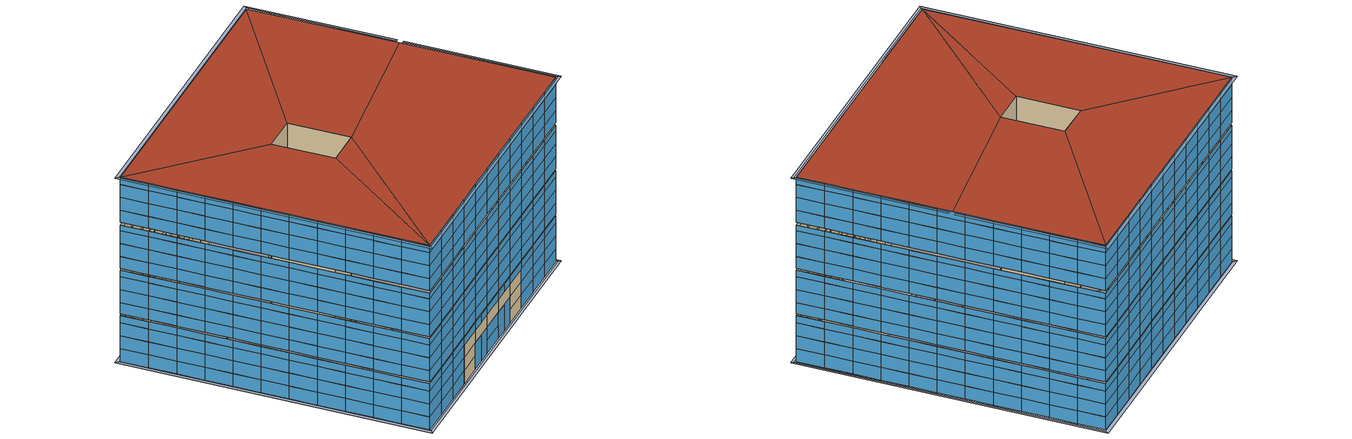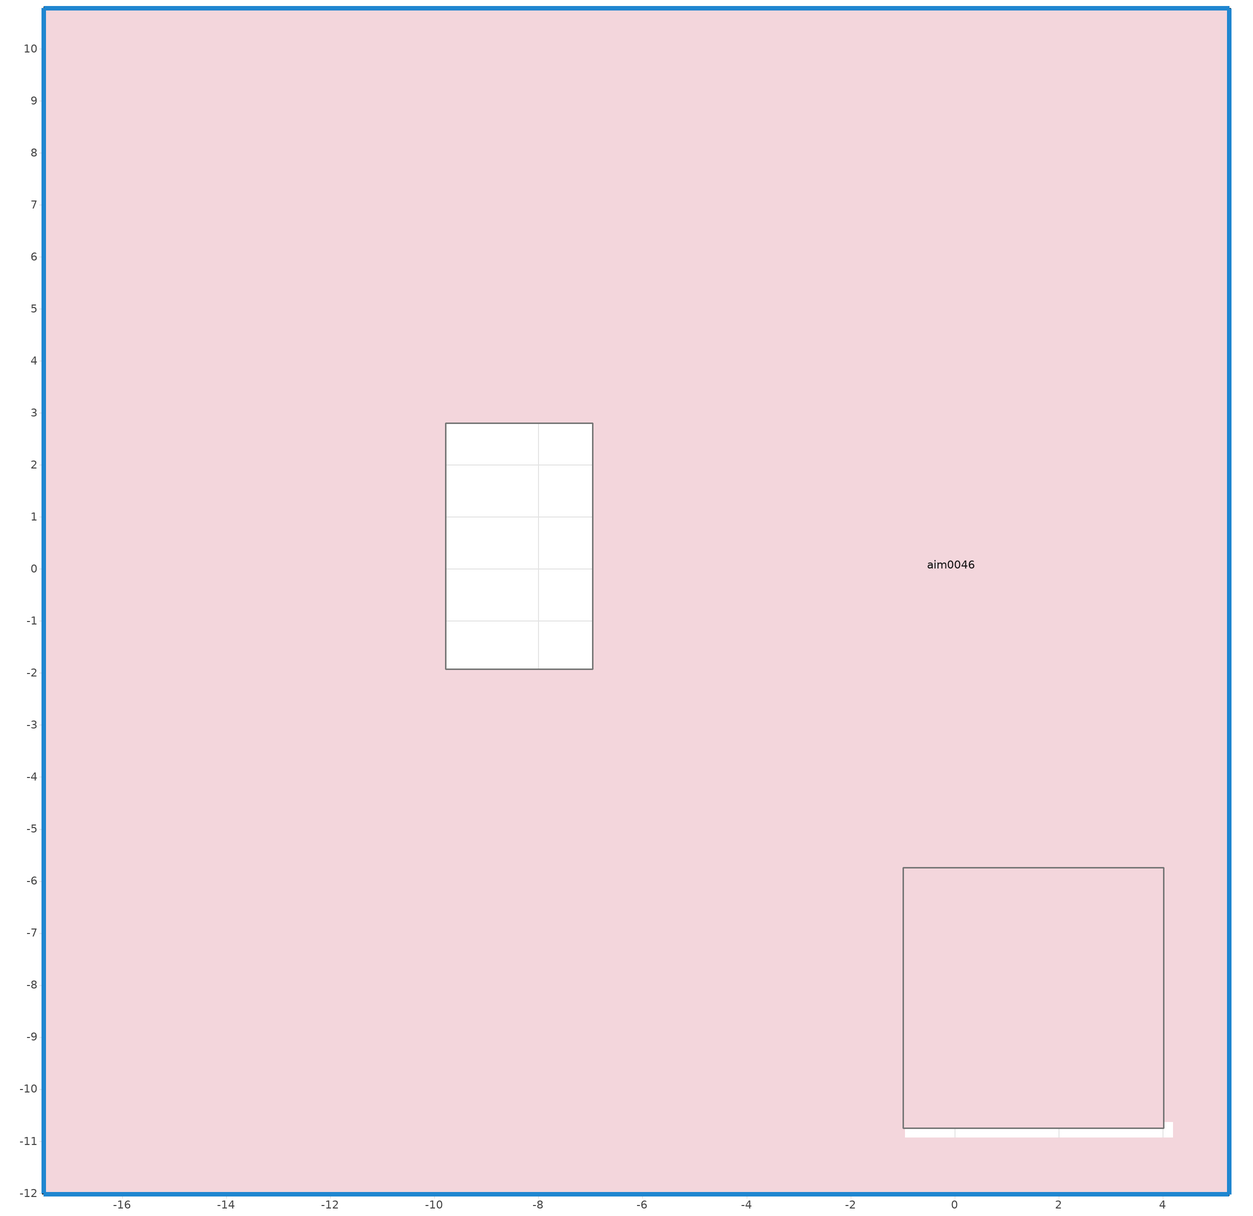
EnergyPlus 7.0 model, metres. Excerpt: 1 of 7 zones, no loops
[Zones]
aim0046
 floor ground (construction-29): 4.2,-10.93 4.2,-10.62 5.28,10.78 5.28,-12.02 z0; -17.52,-12.02 -0.96,-10.93 4.2,-10.93 5.28,-12.02 z0; -17.52,-12.02 -9.78,-1.93 -0.96,-10.62 -0.96,-10.93 z0; -6.95,-1.93 5.28,10.78 4.2,-10.62 -0.96,-10.62 z0; -6.95,-1.93 -6.95,2.8 5.28,10.78 z0; -17.52,10.78 5.28,10.78 -6.95,2.8 -9.78,2.8 z0; -17.52,-12.02 -17.52,10.78 -9.78,2.8 -9.78,-1.93 z0; -9.78,-1.93 -6.95,-1.93 -0.96,-10.62 z0
 floor to aim0728 (construction-33): -0.98,-10.75 -0.98,-5.75 4.02,-5.75 4.02,-10.75 z2.75
 wall outside (construction-21): -7.15,-12.02 -5.08,-12.02 / -0.93,-12.02 1.14,-12.02 3.21,-12.02 5.28,-12.02 5.28,-9.94 5.28,-7.87 5.28,-5.8 5.28,-3.73 5.28,-1.65 5.28,0.42 5.28,2.49 5.28,4.57 5.28,6.64 5.28,8.71 5.28,10.78 3.21,10.78 1.14,10.78 -0.93,10.78 -3.01,10.78 -5.08,10.78 -7.15,10.78 -9.22,10.78 -11.3,10.78 -13.37,10.78 -15.44,10.78 -17.52,10.78 -17.52,8.71 -17.52,6.64 -17.52,4.57 -17.52,2.49 -17.52,0.42 -17.52,-1.65 -17.52,-3.73 -17.52,-5.8 -17.52,-7.87 -17.52,-9.94 -17.52,-12.02 -15.44,-12.02 -13.37,-12.02 -11.3,-12.02 z0:1.05; -7.15,-12.02 -5.08,-12.02 / -0.93,-12.02 1.14,-12.02 3.21,-12.02 5.28,-12.02 5.28,-9.94 5.28,-7.87 5.28,-5.8 5.28,-3.73 5.28,-1.65 5.28,0.42 5.28,2.49 5.28,4.57 5.28,6.64 5.28,8.71 5.28,10.78 3.21,10.78 1.14,10.78 -0.93,10.78 -3.01,10.78 -5.08,10.78 -7.15,10.78 -9.22,10.78 -11.3,10.78 -13.37,10.78 -15.44,10.78 -17.52,10.78 -17.52,8.71 -17.52,6.64 -17.52,4.57 -17.52,2.49 -17.52,0.42 -17.52,-1.65 -17.52,-3.73 -17.52,-5.8 -17.52,-7.87 -17.52,-9.94 -17.52,-12.02 -15.44,-12.02 -13.37,-12.02 -11.3,-12.02 z1.05:2.1; -0.93,-12.02 1.14,-12.02 3.21,-12.02 5.28,-12.02 5.28,-9.94 5.28,-7.87 5.28,-5.8 5.28,-3.73 5.28,-1.65 5.28,0.42 5.28,2.49 5.28,4.57 5.28,6.64 5.28,8.71 5.28,10.78 3.21,10.78 1.14,10.78 -0.93,10.78 -3.01,10.78 -5.08,10.78 -7.15,10.78 -9.22,10.78 -11.3,10.78 -13.37,10.78 -15.44,10.78 -17.52,10.78 -17.52,8.71 -17.52,6.64 -17.52,4.57 -17.52,2.49 -17.52,0.42 -17.52,-1.65 -17.52,-3.73 -17.52,-5.8 -17.52,-7.87 -17.52,-9.94 -17.52,-12.02 -15.44,-12.02 -13.37,-12.02 -11.3,-12.02 z2.1:3.15; 5.28,10.78 3.21,10.78 1.14,10.78 -0.93,10.78 -3.01,10.78 -5.08,10.78 -7.15,10.78 -9.22,10.78 -11.3,10.78 -13.37,10.78 -15.44,10.78 -17.52,10.78 -17.52,8.71 -17.52,6.64 -17.52,4.57 -17.52,2.49 -17.52,0.42 -17.52,-1.65 -17.52,-3.73 -17.52,-5.8 -17.52,-7.87 -17.52,-9.94 -17.52,-12.02 -15.44,-12.02 -13.37,-12.02 -11.3,-12.02 -9.22,-12.02 -8.19,-12.02 -7.15,-12.02 -5.08,-12.02 -4.04,-12.02 -3.01,-12.02 -0.93,-12.02 1.14,-12.02 3.21,-12.02 5.28,-12.02 5.28,-9.94 5.28,-7.87 5.28,-5.8 5.28,-3.73 5.28,-1.65 5.28,0.42 5.28,2.49 5.28,4.57 5.28,6.64 5.28,8.71 5.28,10.78 z3.15:3.75; -9.22,-12.02 -8.19,-12.02 -7.15,-12.02 / -5.08,-12.02 -4.04,-12.02 -3.01,-12.02 z0:2.1; 5.28,10.78 3.21,10.78 1.14,10.78 -0.93,10.78 -3.01,10.78 -5.08,10.78 -7.15,10.78 -9.22,10.78 -11.3,10.78 -13.37,10.78 -15.44,10.78 -17.52,10.78 -17.52,8.71 -17.52,6.64 -17.52,4.57 -17.52,2.49 -17.52,0.42 -17.52,-1.65 -17.52,-3.73 -17.52,-5.8 -17.52,-7.87 -17.52,-9.94 -17.52,-12.02 -15.44,-12.02 -13.37,-12.02 -11.3,-12.02 -9.22,-12.02 -7.15,-12.02 -5.08,-12.02 -3.01,-12.02 -0.93,-12.02 1.14,-12.02 3.21,-12.02 5.28,-12.02 5.28,-9.94 5.28,-7.87 5.28,-5.8 5.28,-3.73 5.28,-1.65 5.28,0.42 5.28,2.49 5.28,4.57 5.28,6.64 5.28,8.71 5.28,10.78 z3.9:4.8; 5.28,10.78 3.21,10.78 1.14,10.78 -0.93,10.78 -3.01,10.78 -5.08,10.78 -7.15,10.78 -9.22,10.78 -11.3,10.78 -13.37,10.78 -15.44,10.78 -17.52,10.78 -17.52,8.71 -17.52,6.64 -17.52,4.57 -17.52,2.49 -17.52,0.42 -17.52,-1.65 -17.52,-3.73 -17.52,-5.8 -17.52,-7.87 -17.52,-9.94 -17.52,-12.02 -15.44,-12.02 -13.37,-12.02 -11.3,-12.02 -9.22,-12.02 -7.15,-12.02 -5.08,-12.02 -3.01,-12.02 -0.93,-12.02 1.14,-12.02 3.21,-12.02 5.28,-12.02 5.28,-9.94 5.28,-7.87 5.28,-5.8 5.28,-3.73 5.28,-1.65 5.28,0.42 5.28,2.49 5.28,4.57 5.28,6.64 5.28,8.71 5.28,10.78 z4.8:5.85; 5.28,10.78 3.21,10.78 1.14,10.78 -0.93,10.78 -3.01,10.78 -5.08,10.78 -7.15,10.78 -9.22,10.78 -11.3,10.78 -13.37,10.78 -15.44,10.78 -17.52,10.78 -17.52,8.71 -17.52,6.64 -17.52,4.57 -17.52,2.49 -17.52,0.42 -17.52,-1.65 -17.52,-3.73 -17.52,-5.8 -17.52,-7.87 -17.52,-9.94 -17.52,-12.02 -15.44,-12.02 -13.37,-12.02 -11.3,-12.02 -9.22,-12.02 -7.15,-12.02 -5.08,-12.02 -3.01,-12.02 -0.93,-12.02 1.14,-12.02 3.21,-12.02 5.28,-12.02 5.28,-9.94 5.28,-7.87 5.28,-5.8 5.28,-3.73 5.28,-1.65 5.28,0.42 5.28,2.49 5.28,4.57 5.28,6.64 5.28,8.71 5.28,10.78 z5.85:6.9; 5.28,10.78 3.21,10.78 1.14,10.78 -0.93,10.78 -3.01,10.78 -5.08,10.78 -7.15,10.78 -9.22,10.78 -11.3,10.78 -13.37,10.78 -15.44,10.78 -17.52,10.78 -17.52,8.71 -17.52,6.64 -17.52,4.57 -17.52,2.49 -17.52,0.42 -17.52,-1.65 -17.52,-3.73 -17.52,-5.8 -17.52,-7.87 -17.52,-9.94 -17.52,-12.02 -15.44,-12.02 -13.37,-12.02 -11.3,-12.02 -9.22,-12.02 -7.15,-12.02 -5.08,-12.02 -3.01,-12.02 -0.93,-12.02 1.14,-12.02 3.21,-12.02 5.28,-12.02 5.28,-9.94 5.28,-7.87 5.28,-5.8 5.28,-3.73 5.28,-1.65 5.28,0.42 5.28,2.49 5.28,4.57 5.28,6.64 5.28,8.71 5.28,10.78 z6.9:7.42; 5.28,10.78 3.21,10.78 1.14,10.78 -0.93,10.78 -3.01,10.78 -5.08,10.78 -7.15,10.78 -9.22,10.78 -11.3,10.78 -13.37,10.78 -15.44,10.78 -17.52,10.78 -17.52,8.71 -17.52,6.64 -17.52,4.57 -17.52,2.49 -17.52,0.42 -17.52,-1.65 -17.52,-3.73 -17.52,-5.8 -17.52,-7.87 -17.52,-9.94 -17.52,-12.02 -15.44,-12.02 -13.37,-12.02 -11.3,-12.02 -9.22,-12.02 -7.15,-12.02 -5.08,-12.02 -3.01,-12.02 -0.93,-12.02 1.14,-12.02 3.21,-12.02 5.28,-12.02 5.28,-9.94 5.28,-7.87 5.28,-5.8 5.28,-3.73 5.28,-1.65 5.28,0.42 5.28,2.49 5.28,4.57 5.28,6.64 5.28,8.71 5.28,10.78 z7.58:8.55; 5.28,10.78 3.21,10.78 1.14,10.78 -0.93,10.78 -3.01,10.78 -5.08,10.78 -7.15,10.78 -9.22,10.78 -11.3,10.78 -13.37,10.78 -15.44,10.78 -17.52,10.78 -17.52,8.71 -17.52,6.64 -17.52,4.57 -17.52,2.49 -17.52,0.42 -17.52,-1.65 -17.52,-3.73 -17.52,-5.8 -17.52,-7.87 -17.52,-9.94 -17.52,-12.02 -15.44,-12.02 -13.37,-12.02 -11.3,-12.02 -9.22,-12.02 -7.15,-12.02 -5.08,-12.02 -3.01,-12.02 -0.93,-12.02 1.14,-12.02 3.21,-12.02 5.28,-12.02 5.28,-9.94 5.28,-7.87 5.28,-5.8 5.28,-3.73 5.28,-1.65 5.28,0.42 5.28,2.49 5.28,4.57 5.28,6.64 5.28,8.71 5.28,10.78 z8.55:9.6; 5.28,10.78 3.21,10.78 1.14,10.78 -0.93,10.78 -3.01,10.78 -5.08,10.78 -7.15,10.78 -9.22,10.78 -11.3,10.78 -13.37,10.78 -15.44,10.78 -17.52,10.78 -17.52,8.71 -17.52,6.64 -17.52,4.57 -17.52,2.49 -17.52,0.42 -17.52,-1.65 -17.52,-3.73 -17.52,-5.8 -17.52,-7.87 -17.52,-9.94 -17.52,-12.02 -15.44,-12.02 -13.37,-12.02 -11.3,-12.02 -9.22,-12.02 -7.15,-12.02 -5.08,-12.02 -3.01,-12.02 -0.93,-12.02 1.14,-12.02 3.21,-12.02 5.28,-12.02 5.28,-9.94 5.28,-7.87 5.28,-5.8 5.28,-3.73 5.28,-1.65 5.28,0.42 5.28,2.49 5.28,4.57 5.28,6.64 5.28,8.71 5.28,10.78 z9.6:10.65; 5.28,10.78 3.21,10.78 1.14,10.78 -0.93,10.78 -3.01,10.78 -5.08,10.78 -7.15,10.78 -9.22,10.78 -11.3,10.78 -13.37,10.78 -15.44,10.78 -17.52,10.78 -17.52,8.71 -17.52,6.64 -17.52,4.57 -17.52,2.49 -17.52,0.42 -17.52,-1.65 -17.52,-3.73 -17.52,-5.8 -17.52,-7.87 -17.52,-9.94 -17.52,-12.02 -15.44,-12.02 -13.37,-12.02 -11.3,-12.02 -9.22,-12.02 -7.15,-12.02 -5.08,-12.02 -3.01,-12.02 -0.93,-12.02 1.14,-12.02 3.21,-12.02 5.28,-12.02 5.28,-9.94 5.28,-7.87 5.28,-5.8 5.28,-3.73 5.28,-1.65 5.28,0.42 5.28,2.49 5.28,4.57 5.28,6.64 5.28,8.71 5.28,10.78 z10.65:11.1; 5.28,10.78 3.21,10.78 1.14,10.78 -0.93,10.78 -3.01,10.78 -5.08,10.78 -7.15,10.78 -9.22,10.78 -11.3,10.78 -13.37,10.78 -15.44,10.78 -17.52,10.78 -17.52,8.71 -17.52,6.64 -17.52,4.57 -17.52,2.49 -17.52,0.42 -17.52,-1.65 -17.52,-3.73 -17.52,-5.8 -17.52,-7.87 -17.52,-9.94 -17.52,-12.02 -15.44,-12.02 -13.37,-12.02 -11.3,-12.02 -9.22,-12.02 -7.15,-12.02 -5.08,-12.02 -3.01,-12.02 -0.93,-12.02 1.14,-12.02 3.21,-12.02 5.28,-12.02 5.28,-9.94 5.28,-7.87 5.28,-5.8 5.28,-3.73 5.28,-1.65 5.28,0.42 5.28,2.49 5.28,4.57 5.28,6.64 5.28,8.71 5.28,10.78 z11.32:12.3; 5.28,10.78 3.21,10.78 1.14,10.78 -0.93,10.78 -3.01,10.78 -5.08,10.78 -7.15,10.78 -9.22,10.78 -11.3,10.78 -13.37,10.78 -15.44,10.78 -17.52,10.78 -17.52,8.71 -17.52,6.64 -17.52,4.57 -17.52,2.49 -17.52,0.42 -17.52,-1.65 -17.52,-3.73 -17.52,-5.8 -17.52,-7.87 -17.52,-9.94 -17.52,-12.02 -15.44,-12.02 -13.37,-12.02 -11.3,-12.02 -9.22,-12.02 -7.15,-12.02 -5.08,-12.02 -3.01,-12.02 -0.93,-12.02 1.14,-12.02 3.21,-12.02 5.28,-12.02 5.28,-9.94 5.28,-7.87 5.28,-5.8 5.28,-3.73 5.28,-1.65 5.28,0.42 5.28,2.49 5.28,4.57 5.28,6.64 5.28,8.71 5.28,10.78 z12.3:13.35; 5.28,10.78 3.21,10.78 1.14,10.78 -0.93,10.78 -3.01,10.78 -5.08,10.78 -7.15,10.78 -9.22,10.78 -11.3,10.78 -13.37,10.78 -15.44,10.78 -17.52,10.78 -17.52,8.71 -17.52,6.64 -17.52,4.57 -17.52,2.49 -17.52,0.42 -17.52,-1.65 -17.52,-3.73 -17.52,-5.8 -17.52,-7.87 -17.52,-9.94 -17.52,-12.02 -15.44,-12.02 -13.37,-12.02 -11.3,-12.02 -9.22,-12.02 -7.15,-12.02 -5.08,-12.02 -3.01,-12.02 -0.93,-12.02 1.14,-12.02 3.21,-12.02 5.28,-12.02 5.28,-9.94 5.28,-7.87 5.28,-5.8 5.28,-3.73 5.28,-1.65 5.28,0.42 5.28,2.49 5.28,4.57 5.28,6.64 5.28,8.71 5.28,10.78 z13.35:14.4; 5.28,10.78 3.21,10.78 1.14,10.78 -0.93,10.78 -3.01,10.78 -5.08,10.78 -7.15,10.78 -9.22,10.78 -11.3,10.78 -13.37,10.78 -15.44,10.78 -17.52,10.78 -17.52,8.71 -17.52,6.64 -17.52,4.57 -17.52,2.49 -17.52,0.42 -17.52,-1.65 -17.52,-3.73 -17.52,-5.8 -17.52,-7.87 -17.52,-9.94 -17.52,-12.02 -15.44,-12.02 -13.37,-12.02 -11.3,-12.02 -9.22,-12.02 -7.15,-12.02 -5.08,-12.02 -3.01,-12.02 -0.93,-12.02 1.14,-12.02 3.21,-12.02 5.28,-12.02 5.28,-9.94 5.28,-7.87 5.28,-5.8 5.28,-3.73 5.28,-1.65 5.28,0.42 5.28,2.49 5.28,4.57 5.28,6.64 5.28,8.71 5.28,10.78 z14.4:15
 wall outside (construction-70): -11.3,-12.02 -9.22,-12.02 / -3.01,-12.02 -0.93,-12.02 z0:1.05; -11.3,-12.02 -9.22,-12.02 / -3.01,-12.02 -0.93,-12.02 z1.05:2.1; -11.3,-12.02 -9.22,-12.02 -7.15,-12.02 -5.08,-12.02 -3.01,-12.02 -0.93,-12.02 z2.1:3.15
 wall to aim0728 (construction-31): 4.02,-10.75 -0.98,-10.75 -0.98,-5.75 4.02,-5.75 4.02,-10.75 z2.75:3.75
 wall to aim0243 (construction-31): -9.78,2.8 -6.95,2.8 -6.95,-1.93 -9.78,-1.93 -9.78,2.8 z0:3.75
 wall to aim0560 (construction-31): -9.78,2.8 -6.95,2.8 -6.95,-1.93 -9.78,-1.93 -9.78,2.8 z3.75:7.5
 wall to aim0879 (construction-31): -9.78,2.8 -6.95,2.8 -6.95,-1.93 -9.78,-1.93 -9.78,2.8 z7.5:11.25
 wall to aim1157 (construction-31): -9.78,2.8 -6.95,2.8 -6.95,-1.93 -9.78,-1.93 -9.78,2.8 z11.25:15
 window (PwindowType-158): 5.28,10.78 3.22,10.78 / 3.21,10.78 1.15,10.78 / 1.14,10.78 -0.92,10.78 / -0.93,10.78 -3,10.78 / -3.01,10.78 -5.07,10.78 / -5.08,10.78 -7.14,10.78 / -7.15,10.78 -9.21,10.78 / -9.22,10.78 -11.29,10.78 / -11.3,10.78 -13.36,10.78 / -13.37,10.78 -15.43,10.78 / -15.44,10.78 -17.51,10.78 / 5.28,-12.02 5.28,-9.95 / 5.28,-9.94 5.28,-7.88 / 5.28,-7.87 5.28,-5.81 / 5.28,-5.8 5.28,-3.74 / 5.28,-3.73 5.28,-1.66 / 5.28,-1.65 5.28,0.41 / 5.28,0.42 5.28,2.48 / 5.28,2.49 5.28,4.56 / 5.28,4.57 5.28,6.63 / 5.28,6.64 5.28,8.7 / 5.28,8.71 5.28,10.77 / -17.52,-12.02 -15.45,-12.02 / -15.44,-12.02 -13.38,-12.02 / -13.37,-12.02 -11.31,-12.02 / -7.15,-12.02 -5.09,-12.02 / -0.93,-12.02 1.13,-12.02 / 1.14,-12.02 3.2,-12.02 / 3.21,-12.02 5.27,-12.02 / -17.52,10.78 -17.52,8.72 / -17.52,8.71 -17.52,6.65 / -17.52,6.64 -17.52,4.58 / -17.52,4.57 -17.52,2.5 / -17.52,2.49 -17.52,0.43 / -17.52,0.42 -17.52,-1.64 / -17.52,-1.65 -17.52,-3.72 / -17.52,-3.73 -17.52,-5.79 / -17.52,-5.8 -17.52,-7.86 / -17.52,-7.87 -17.52,-9.93 / -17.52,-9.94 -17.52,-12.01 z0:1.04; 5.28,10.78 3.22,10.78 / 3.21,10.78 1.15,10.78 / 1.14,10.78 -0.92,10.78 / -0.93,10.78 -3,10.78 / -3.01,10.78 -5.07,10.78 / -5.08,10.78 -7.14,10.78 / -7.15,10.78 -9.21,10.78 / -9.22,10.78 -11.29,10.78 / -11.3,10.78 -13.36,10.78 / -13.37,10.78 -15.43,10.78 / -15.44,10.78 -17.51,10.78 / 5.28,-12.02 5.28,-9.95 / 5.28,-9.94 5.28,-7.88 / 5.28,-7.87 5.28,-5.81 / 5.28,-5.8 5.28,-3.74 / 5.28,-3.73 5.28,-1.66 / 5.28,-1.65 5.28,0.41 / 5.28,0.42 5.28,2.48 / 5.28,2.49 5.28,4.56 / 5.28,4.57 5.28,6.63 / 5.28,6.64 5.28,8.7 / 5.28,8.71 5.28,10.77 / -17.52,-12.02 -15.45,-12.02 / -15.44,-12.02 -13.38,-12.02 / -13.37,-12.02 -11.31,-12.02 / -7.15,-12.02 -5.09,-12.02 / -0.93,-12.02 1.13,-12.02 / 1.14,-12.02 3.2,-12.02 / 3.21,-12.02 5.27,-12.02 / -17.52,10.78 -17.52,8.72 / -17.52,8.71 -17.52,6.65 / -17.52,6.64 -17.52,4.58 / -17.52,4.57 -17.52,2.5 / -17.52,2.49 -17.52,0.43 / -17.52,0.42 -17.52,-1.64 / -17.52,-1.65 -17.52,-3.72 / -17.52,-3.73 -17.52,-5.79 / -17.52,-5.8 -17.52,-7.86 / -17.52,-7.87 -17.52,-9.93 / -17.52,-9.94 -17.52,-12.01 z1.05:2.09; 5.28,10.78 3.22,10.78 / 3.21,10.78 1.15,10.78 / 1.14,10.78 -0.92,10.78 / -0.93,10.78 -3,10.78 / -3.01,10.78 -5.07,10.78 / -5.08,10.78 -7.14,10.78 / -7.15,10.78 -9.21,10.78 / -9.22,10.78 -11.29,10.78 / -11.3,10.78 -13.36,10.78 / -13.37,10.78 -15.43,10.78 / -15.44,10.78 -17.51,10.78 / 5.28,-12.02 5.28,-9.95 / 5.28,-9.94 5.28,-7.88 / 5.28,-7.87 5.28,-5.81 / 5.28,-5.8 5.28,-3.74 / 5.28,-3.73 5.28,-1.66 / 5.28,-1.65 5.28,0.41 / 5.28,0.42 5.28,2.48 / 5.28,2.49 5.28,4.56 / 5.28,4.57 5.28,6.63 / 5.28,6.64 5.28,8.7 / 5.28,8.71 5.28,10.77 / -17.52,-12.02 -15.45,-12.02 / -15.44,-12.02 -13.38,-12.02 / -13.37,-12.02 -11.31,-12.02 / -0.93,-12.02 1.13,-12.02 / 1.14,-12.02 3.2,-12.02 / 3.21,-12.02 5.27,-12.02 / -17.52,10.78 -17.52,8.72 / -17.52,8.71 -17.52,6.65 / -17.52,6.64 -17.52,4.58 / -17.52,4.57 -17.52,2.5 / -17.52,2.49 -17.52,0.43 / -17.52,0.42 -17.52,-1.64 / -17.52,-1.65 -17.52,-3.72 / -17.52,-3.73 -17.52,-5.79 / -17.52,-5.8 -17.52,-7.86 / -17.52,-7.87 -17.52,-9.93 / -17.52,-9.94 -17.52,-12.01 z2.1:3.14; 5.28,10.78 3.22,10.78 / 3.21,10.78 1.15,10.78 / 1.14,10.78 -0.92,10.78 / -0.93,10.78 -3,10.78 / -3.01,10.78 -5.07,10.78 / -5.08,10.78 -7.14,10.78 / -7.15,10.78 -9.21,10.78 / -9.22,10.78 -11.29,10.78 / -11.3,10.78 -13.36,10.78 / -13.37,10.78 -15.43,10.78 / -15.44,10.78 -17.51,10.78 / 5.28,-12.02 5.28,-9.95 / 5.28,-9.94 5.28,-7.88 / 5.28,-7.87 5.28,-5.81 / 5.28,-5.8 5.28,-3.74 / 5.28,-3.73 5.28,-1.66 / 5.28,-1.65 5.28,0.41 / 5.28,0.42 5.28,2.48 / 5.28,2.49 5.28,4.56 / 5.28,4.57 5.28,6.63 / 5.28,6.64 5.28,8.7 / 5.28,8.71 5.28,10.77 / -17.52,-12.02 -15.45,-12.02 / -15.44,-12.02 -13.38,-12.02 / -13.37,-12.02 -11.31,-12.02 / -11.3,-12.02 -9.23,-12.02 / -9.22,-12.02 -8.2,-12.02 / -8.19,-12.02 -7.16,-12.02 / -7.15,-12.02 -5.09,-12.02 / -5.08,-12.02 -4.05,-12.02 / -4.04,-12.02 -3.02,-12.02 / -3.01,-12.02 -0.94,-12.02 / -0.93,-12.02 1.13,-12.02 / 1.14,-12.02 3.2,-12.02 / 3.21,-12.02 5.27,-12.02 / -17.52,10.78 -17.52,8.72 / -17.52,8.71 -17.52,6.65 / -17.52,6.64 -17.52,4.58 / -17.52,4.57 -17.52,2.5 / -17.52,2.49 -17.52,0.43 / -17.52,0.42 -17.52,-1.64 / -17.52,-1.65 -17.52,-3.72 / -17.52,-3.73 -17.52,-5.79 / -17.52,-5.8 -17.52,-7.86 / -17.52,-7.87 -17.52,-9.93 / -17.52,-9.94 -17.52,-12.01 z3.15:3.74; -9.22,-12.02 -8.2,-12.02 / -8.19,-12.02 -7.16,-12.02 / -5.08,-12.02 -4.05,-12.02 / -4.04,-12.02 -3.02,-12.02 z0:2.09; 5.28,10.78 3.22,10.78 / 3.21,10.78 1.15,10.78 / 1.14,10.78 -0.92,10.78 / -0.93,10.78 -3,10.78 / -3.01,10.78 -5.07,10.78 / -5.08,10.78 -7.14,10.78 / -7.15,10.78 -9.21,10.78 / -9.22,10.78 -11.29,10.78 / -11.3,10.78 -13.36,10.78 / -13.37,10.78 -15.43,10.78 / -15.44,10.78 -17.51,10.78 / 5.28,-12.02 5.28,-9.95 / 5.28,-9.94 5.28,-7.88 / 5.28,-7.87 5.28,-5.81 / 5.28,-5.8 5.28,-3.74 / 5.28,-3.73 5.28,-1.66 / 5.28,-1.65 5.28,0.41 / 5.28,0.42 5.28,2.48 / 5.28,2.49 5.28,4.56 / 5.28,4.57 5.28,6.63 / 5.28,6.64 5.28,8.7 / 5.28,8.71 5.28,10.77 / -17.52,10.78 -17.52,8.72 / -17.52,8.71 -17.52,6.65 / -17.52,6.64 -17.52,4.58 / -17.52,4.57 -17.52,2.5 / -17.52,2.49 -17.52,0.43 / -17.52,0.42 -17.52,-1.64 / -17.52,-1.65 -17.52,-3.72 / -17.52,-3.73 -17.52,-5.79 / -17.52,-5.8 -17.52,-7.86 / -17.52,-7.87 -17.52,-9.93 / -17.52,-9.94 -17.52,-12.01 / -17.52,-12.02 -15.45,-12.02 / -15.44,-12.02 -13.38,-12.02 / -13.37,-12.02 -11.31,-12.02 / -11.3,-12.02 -9.23,-12.02 / -9.22,-12.02 -7.16,-12.02 / -7.15,-12.02 -5.09,-12.02 / -5.08,-12.02 -3.02,-12.02 / -3.01,-12.02 -0.94,-12.02 / -0.93,-12.02 1.13,-12.02 / 1.14,-12.02 3.2,-12.02 / 3.21,-12.02 5.27,-12.02 z3.9:4.79; 5.28,10.78 3.22,10.78 / 3.21,10.78 1.15,10.78 / 1.14,10.78 -0.92,10.78 / -0.93,10.78 -3,10.78 / -3.01,10.78 -5.07,10.78 / -5.08,10.78 -7.14,10.78 / -7.15,10.78 -9.21,10.78 / -9.22,10.78 -11.29,10.78 / -11.3,10.78 -13.36,10.78 / -13.37,10.78 -15.43,10.78 / -15.44,10.78 -17.51,10.78 / 5.28,-12.02 5.28,-9.95 / 5.28,-9.94 5.28,-7.88 / 5.28,-7.87 5.28,-5.81 / 5.28,-5.8 5.28,-3.74 / 5.28,-3.73 5.28,-1.66 / 5.28,-1.65 5.28,0.41 / 5.28,0.42 5.28,2.48 / 5.28,2.49 5.28,4.56 / 5.28,4.57 5.28,6.63 / 5.28,6.64 5.28,8.7 / 5.28,8.71 5.28,10.77 / -17.52,10.78 -17.52,8.72 / -17.52,8.71 -17.52,6.65 / -17.52,6.64 -17.52,4.58 / -17.52,4.57 -17.52,2.5 / -17.52,2.49 -17.52,0.43 / -17.52,0.42 -17.52,-1.64 / -17.52,-1.65 -17.52,-3.72 / -17.52,-3.73 -17.52,-5.79 / -17.52,-5.8 -17.52,-7.86 / -17.52,-7.87 -17.52,-9.93 / -17.52,-9.94 -17.52,-12.01 / -17.52,-12.02 -15.45,-12.02 / -15.44,-12.02 -13.38,-12.02 / -13.37,-12.02 -11.31,-12.02 / -11.3,-12.02 -9.23,-12.02 / -9.22,-12.02 -7.16,-12.02 / -7.15,-12.02 -5.09,-12.02 / -5.08,-12.02 -3.02,-12.02 / -3.01,-12.02 -0.94,-12.02 / -0.93,-12.02 1.13,-12.02 / 1.14,-12.02 3.2,-12.02 / 3.21,-12.02 5.27,-12.02 z4.8:5.84; 5.28,10.78 3.22,10.78 / 3.21,10.78 1.15,10.78 / 1.14,10.78 -0.92,10.78 / -0.93,10.78 -3,10.78 / -3.01,10.78 -5.07,10.78 / -5.08,10.78 -7.14,10.78 / -7.15,10.78 -9.21,10.78 / -9.22,10.78 -11.29,10.78 / -11.3,10.78 -13.36,10.78 / -13.37,10.78 -15.43,10.78 / -15.44,10.78 -17.51,10.78 / 5.28,-12.02 5.28,-9.95 / 5.28,-9.94 5.28,-7.88 / 5.28,-7.87 5.28,-5.81 / 5.28,-5.8 5.28,-3.74 / 5.28,-3.73 5.28,-1.66 / 5.28,-1.65 5.28,0.41 / 5.28,0.42 5.28,2.48 / 5.28,2.49 5.28,4.56 / 5.28,4.57 5.28,6.63 / 5.28,6.64 5.28,8.7 / 5.28,8.71 5.28,10.77 / -17.52,10.78 -17.52,8.72 / -17.52,8.71 -17.52,6.65 / -17.52,6.64 -17.52,4.58 / -17.52,4.57 -17.52,2.5 / -17.52,2.49 -17.52,0.43 / -17.52,0.42 -17.52,-1.64 / -17.52,-1.65 -17.52,-3.72 / -17.52,-3.73 -17.52,-5.79 / -17.52,-5.8 -17.52,-7.86 / -17.52,-7.87 -17.52,-9.93 / -17.52,-9.94 -17.52,-12.01 / -17.52,-12.02 -15.45,-12.02 / -15.44,-12.02 -13.38,-12.02 / -13.37,-12.02 -11.31,-12.02 / -11.3,-12.02 -9.23,-12.02 / -9.22,-12.02 -7.16,-12.02 / -7.15,-12.02 -5.09,-12.02 / -5.08,-12.02 -3.02,-12.02 / -3.01,-12.02 -0.94,-12.02 / -0.93,-12.02 1.13,-12.02 / 1.14,-12.02 3.2,-12.02 / 3.21,-12.02 5.27,-12.02 z5.85:6.89; 5.28,10.78 3.22,10.78 / 3.21,10.78 1.15,10.78 / 1.14,10.78 -0.92,10.78 / -0.93,10.78 -3,10.78 / -3.01,10.78 -5.07,10.78 / -5.08,10.78 -7.14,10.78 / -7.15,10.78 -9.21,10.78 / -9.22,10.78 -11.29,10.78 / -11.3,10.78 -13.36,10.78 / -13.37,10.78 -15.43,10.78 / -15.44,10.78 -17.51,10.78 / 5.28,-12.02 5.28,-9.95 / 5.28,-9.94 5.28,-7.88 / 5.28,-7.87 5.28,-5.81 / 5.28,-5.8 5.28,-3.74 / 5.28,-3.73 5.28,-1.66 / 5.28,-1.65 5.28,0.41 / 5.28,0.42 5.28,2.48 / 5.28,2.49 5.28,4.56 / 5.28,4.57 5.28,6.63 / 5.28,6.64 5.28,8.7 / 5.28,8.71 5.28,10.77 / -17.52,10.78 -17.52,8.72 / -17.52,8.71 -17.52,6.65 / -17.52,6.64 -17.52,4.58 / -17.52,4.57 -17.52,2.5 / -17.52,2.49 -17.52,0.43 / -17.52,0.42 -17.52,-1.64 / -17.52,-1.65 -17.52,-3.72 / -17.52,-3.73 -17.52,-5.79 / -17.52,-5.8 -17.52,-7.86 / -17.52,-7.87 -17.52,-9.93 / -17.52,-9.94 -17.52,-12.01 / -17.52,-12.02 -15.45,-12.02 / -15.44,-12.02 -13.38,-12.02 / -13.37,-12.02 -11.31,-12.02 / -11.3,-12.02 -9.23,-12.02 / -9.22,-12.02 -7.16,-12.02 / -7.15,-12.02 -5.09,-12.02 / -5.08,-12.02 -3.02,-12.02 / -3.01,-12.02 -0.94,-12.02 / -0.93,-12.02 1.13,-12.02 / 1.14,-12.02 3.2,-12.02 / 3.21,-12.02 5.27,-12.02 z6.9:7.42; 5.28,10.78 3.22,10.78 / 3.21,10.78 1.15,10.78 / 1.14,10.78 -0.92,10.78 / -0.93,10.78 -3,10.78 / -3.01,10.78 -5.07,10.78 / -5.08,10.78 -7.14,10.78 / -7.15,10.78 -9.21,10.78 / -9.22,10.78 -11.29,10.78 / -11.3,10.78 -13.36,10.78 / -13.37,10.78 -15.43,10.78 / -15.44,10.78 -17.51,10.78 / 5.28,-12.02 5.28,-9.95 / 5.28,-9.94 5.28,-7.88 / 5.28,-7.87 5.28,-5.81 / 5.28,-5.8 5.28,-3.74 / 5.28,-3.73 5.28,-1.66 / 5.28,-1.65 5.28,0.41 / 5.28,0.42 5.28,2.48 / 5.28,2.49 5.28,4.56 / 5.28,4.57 5.28,6.63 / 5.28,6.64 5.28,8.7 / 5.28,8.71 5.28,10.77 / -17.52,10.78 -17.52,8.72 / -17.52,8.71 -17.52,6.65 / -17.52,6.64 -17.52,4.58 / -17.52,4.57 -17.52,2.5 / -17.52,2.49 -17.52,0.43 / -17.52,0.42 -17.52,-1.64 / -17.52,-1.65 -17.52,-3.72 / -17.52,-3.73 -17.52,-5.79 / -17.52,-5.8 -17.52,-7.86 / -17.52,-7.87 -17.52,-9.93 / -17.52,-9.94 -17.52,-12.01 / -17.52,-12.02 -15.45,-12.02 / -15.44,-12.02 -13.38,-12.02 / -13.37,-12.02 -11.31,-12.02 / -11.3,-12.02 -9.23,-12.02 / -9.22,-12.02 -7.16,-12.02 / -7.15,-12.02 -5.09,-12.02 / -5.08,-12.02 -3.02,-12.02 / -3.01,-12.02 -0.94,-12.02 / -0.93,-12.02 1.13,-12.02 / 1.14,-12.02 3.2,-12.02 / 3.21,-12.02 5.27,-12.02 z7.58:8.54; 5.28,10.78 3.22,10.78 / 3.21,10.78 1.15,10.78 / 1.14,10.78 -0.92,10.78 / -0.93,10.78 -3,10.78 / -3.01,10.78 -5.07,10.78 / -5.08,10.78 -7.14,10.78 / -7.15,10.78 -9.21,10.78 / -9.22,10.78 -11.29,10.78 / -11.3,10.78 -13.36,10.78 / -13.37,10.78 -15.43,10.78 / -15.44,10.78 -17.51,10.78 / 5.28,-12.02 5.28,-9.95 / 5.28,-9.94 5.28,-7.88 / 5.28,-7.87 5.28,-5.81 / 5.28,-5.8 5.28,-3.74 / 5.28,-3.73 5.28,-1.66 / 5.28,-1.65 5.28,0.41 / 5.28,0.42 5.28,2.48 / 5.28,2.49 5.28,4.56 / 5.28,4.57 5.28,6.63 / 5.28,6.64 5.28,8.7 / 5.28,8.71 5.28,10.77 / -17.52,10.78 -17.52,8.72 / -17.52,8.71 -17.52,6.65 / -17.52,6.64 -17.52,4.58 / -17.52,4.57 -17.52,2.5 / -17.52,2.49 -17.52,0.43 / -17.52,0.42 -17.52,-1.64 / -17.52,-1.65 -17.52,-3.72 / -17.52,-3.73 -17.52,-5.79 / -17.52,-5.8 -17.52,-7.86 / -17.52,-7.87 -17.52,-9.93 / -17.52,-9.94 -17.52,-12.01 / -17.52,-12.02 -15.45,-12.02 / -15.44,-12.02 -13.38,-12.02 / -13.37,-12.02 -11.31,-12.02 / -11.3,-12.02 -9.23,-12.02 / -9.22,-12.02 -7.16,-12.02 / -7.15,-12.02 -5.09,-12.02 / -5.08,-12.02 -3.02,-12.02 / -3.01,-12.02 -0.94,-12.02 / -0.93,-12.02 1.13,-12.02 / 1.14,-12.02 3.2,-12.02 / 3.21,-12.02 5.27,-12.02 z8.55:9.59; 5.28,10.78 3.22,10.78 / 3.21,10.78 1.15,10.78 / 1.14,10.78 -0.92,10.78 / -0.93,10.78 -3,10.78 / -3.01,10.78 -5.07,10.78 / -5.08,10.78 -7.14,10.78 / -7.15,10.78 -9.21,10.78 / -9.22,10.78 -11.29,10.78 / -11.3,10.78 -13.36,10.78 / -13.37,10.78 -15.43,10.78 / -15.44,10.78 -17.51,10.78 / 5.28,-12.02 5.28,-9.95 / 5.28,-9.94 5.28,-7.88 / 5.28,-7.87 5.28,-5.81 / 5.28,-5.8 5.28,-3.74 / 5.28,-3.73 5.28,-1.66 / 5.28,-1.65 5.28,0.41 / 5.28,0.42 5.28,2.48 / 5.28,2.49 5.28,4.56 / 5.28,4.57 5.28,6.63 / 5.28,6.64 5.28,8.7 / 5.28,8.71 5.28,10.77 / -17.52,10.78 -17.52,8.72 / -17.52,8.71 -17.52,6.65 / -17.52,6.64 -17.52,4.58 / -17.52,4.57 -17.52,2.5 / -17.52,2.49 -17.52,0.43 / -17.52,0.42 -17.52,-1.64 / -17.52,-1.65 -17.52,-3.72 / -17.52,-3.73 -17.52,-5.79 / -17.52,-5.8 -17.52,-7.86 / -17.52,-7.87 -17.52,-9.93 / -17.52,-9.94 -17.52,-12.01 / -17.52,-12.02 -15.45,-12.02 / -15.44,-12.02 -13.38,-12.02 / -13.37,-12.02 -11.31,-12.02 / -11.3,-12.02 -9.23,-12.02 / -9.22,-12.02 -7.16,-12.02 / -7.15,-12.02 -5.09,-12.02 / -5.08,-12.02 -3.02,-12.02 / -3.01,-12.02 -0.94,-12.02 / -0.93,-12.02 1.13,-12.02 / 1.14,-12.02 3.2,-12.02 / 3.21,-12.02 5.27,-12.02 z9.6:10.64; 5.28,10.78 3.22,10.78 / 3.21,10.78 1.15,10.78 / 1.14,10.78 -0.92,10.78 / -0.93,10.78 -3,10.78 / -3.01,10.78 -5.07,10.78 / -5.08,10.78 -7.14,10.78 / -7.15,10.78 -9.21,10.78 / -9.22,10.78 -11.29,10.78 / -11.3,10.78 -13.36,10.78 / -13.37,10.78 -15.43,10.78 / -15.44,10.78 -17.51,10.78 / 5.28,-12.02 5.28,-9.95 / 5.28,-9.94 5.28,-7.88 / 5.28,-7.87 5.28,-5.81 / 5.28,-5.8 5.28,-3.74 / 5.28,-3.73 5.28,-1.66 / 5.28,-1.65 5.28,0.41 / 5.28,0.42 5.28,2.48 / 5.28,2.49 5.28,4.56 / 5.28,4.57 5.28,6.63 / 5.28,6.64 5.28,8.7 / 5.28,8.71 5.28,10.77 / -17.52,10.78 -17.52,8.72 / -17.52,8.71 -17.52,6.65 / -17.52,6.64 -17.52,4.58 / -17.52,4.57 -17.52,2.5 / -17.52,2.49 -17.52,0.43 / -17.52,0.42 -17.52,-1.64 / -17.52,-1.65 -17.52,-3.72 / -17.52,-3.73 -17.52,-5.79 / -17.52,-5.8 -17.52,-7.86 / -17.52,-7.87 -17.52,-9.93 / -17.52,-9.94 -17.52,-12.01 / -17.52,-12.02 -15.45,-12.02 / -15.44,-12.02 -13.38,-12.02 / -13.37,-12.02 -11.31,-12.02 / -11.3,-12.02 -9.23,-12.02 / -9.22,-12.02 -7.16,-12.02 / -7.15,-12.02 -5.09,-12.02 / -5.08,-12.02 -3.02,-12.02 / -3.01,-12.02 -0.94,-12.02 / -0.93,-12.02 1.13,-12.02 / 1.14,-12.02 3.2,-12.02 / 3.21,-12.02 5.27,-12.02 z10.65:11.09; 5.28,10.78 3.22,10.78 / 3.21,10.78 1.15,10.78 / 1.14,10.78 -0.92,10.78 / -0.93,10.78 -3,10.78 / -3.01,10.78 -5.07,10.78 / -5.08,10.78 -7.14,10.78 / -7.15,10.78 -9.21,10.78 / -9.22,10.78 -11.29,10.78 / -11.3,10.78 -13.36,10.78 / -13.37,10.78 -15.43,10.78 / -15.44,10.78 -17.51,10.78 / 5.28,-12.02 5.28,-9.95 / 5.28,-9.94 5.28,-7.88 / 5.28,-7.87 5.28,-5.81 / 5.28,-5.8 5.28,-3.74 / 5.28,-3.73 5.28,-1.66 / 5.28,-1.65 5.28,0.41 / 5.28,0.42 5.28,2.48 / 5.28,2.49 5.28,4.56 / 5.28,4.57 5.28,6.63 / 5.28,6.64 5.28,8.7 / 5.28,8.71 5.28,10.77 / -17.52,10.78 -17.52,8.72 / -17.52,8.71 -17.52,6.65 / -17.52,6.64 -17.52,4.58 / -17.52,4.57 -17.52,2.5 / -17.52,2.49 -17.52,0.43 / -17.52,0.42 -17.52,-1.64 / -17.52,-1.65 -17.52,-3.72 / -17.52,-3.73 -17.52,-5.79 / -17.52,-5.8 -17.52,-7.86 / -17.52,-7.87 -17.52,-9.93 / -17.52,-9.94 -17.52,-12.01 / -17.52,-12.02 -15.45,-12.02 / -15.44,-12.02 -13.38,-12.02 / -13.37,-12.02 -11.31,-12.02 / -11.3,-12.02 -9.23,-12.02 / -9.22,-12.02 -7.16,-12.02 / -7.15,-12.02 -5.09,-12.02 / -5.08,-12.02 -3.02,-12.02 / -3.01,-12.02 -0.94,-12.02 / -0.93,-12.02 1.13,-12.02 / 1.14,-12.02 3.2,-12.02 / 3.21,-12.02 5.27,-12.02 z11.32:12.29; 5.28,10.78 3.22,10.78 / 3.21,10.78 1.15,10.78 / 1.14,10.78 -0.92,10.78 / -0.93,10.78 -3,10.78 / -3.01,10.78 -5.07,10.78 / -5.08,10.78 -7.14,10.78 / -7.15,10.78 -9.21,10.78 / -9.22,10.78 -11.29,10.78 / -11.3,10.78 -13.36,10.78 / -13.37,10.78 -15.43,10.78 / -15.44,10.78 -17.51,10.78 / 5.28,-12.02 5.28,-9.95 / 5.28,-9.94 5.28,-7.88 / 5.28,-7.87 5.28,-5.81 / 5.28,-5.8 5.28,-3.74 / 5.28,-3.73 5.28,-1.66 / 5.28,-1.65 5.28,0.41 / 5.28,0.42 5.28,2.48 / 5.28,2.49 5.28,4.56 / 5.28,4.57 5.28,6.63 / 5.28,6.64 5.28,8.7 / 5.28,8.71 5.28,10.77 / -17.52,10.78 -17.52,8.72 / -17.52,8.71 -17.52,6.65 / -17.52,6.64 -17.52,4.58 / -17.52,4.57 -17.52,2.5 / -17.52,2.49 -17.52,0.43 / -17.52,0.42 -17.52,-1.64 / -17.52,-1.65 -17.52,-3.72 / -17.52,-3.73 -17.52,-5.79 / -17.52,-5.8 -17.52,-7.86 / -17.52,-7.87 -17.52,-9.93 / -17.52,-9.94 -17.52,-12.01 / -17.52,-12.02 -15.45,-12.02 / -15.44,-12.02 -13.38,-12.02 / -13.37,-12.02 -11.31,-12.02 / -11.3,-12.02 -9.23,-12.02 / -9.22,-12.02 -7.16,-12.02 / -7.15,-12.02 -5.09,-12.02 / -5.08,-12.02 -3.02,-12.02 / -3.01,-12.02 -0.94,-12.02 / -0.93,-12.02 1.13,-12.02 / 1.14,-12.02 3.2,-12.02 / 3.21,-12.02 5.27,-12.02 z12.3:13.34; 5.28,10.78 3.22,10.78 / 3.21,10.78 1.15,10.78 / 1.14,10.78 -0.92,10.78 / -0.93,10.78 -3,10.78 / -3.01,10.78 -5.07,10.78 / -5.08,10.78 -7.14,10.78 / -7.15,10.78 -9.21,10.78 / -9.22,10.78 -11.29,10.78 / -11.3,10.78 -13.36,10.78 / -13.37,10.78 -15.43,10.78 / -15.44,10.78 -17.51,10.78 / 5.28,-12.02 5.28,-9.95 / 5.28,-9.94 5.28,-7.88 / 5.28,-7.87 5.28,-5.81 / 5.28,-5.8 5.28,-3.74 / 5.28,-3.73 5.28,-1.66 / 5.28,-1.65 5.28,0.41 / 5.28,0.42 5.28,2.48 / 5.28,2.49 5.28,4.56 / 5.28,4.57 5.28,6.63 / 5.28,6.64 5.28,8.7 / 5.28,8.71 5.28,10.77 / -17.52,10.78 -17.52,8.72 / -17.52,8.71 -17.52,6.65 / -17.52,6.64 -17.52,4.58 / -17.52,4.57 -17.52,2.5 / -17.52,2.49 -17.52,0.43 / -17.52,0.42 -17.52,-1.64 / -17.52,-1.65 -17.52,-3.72 / -17.52,-3.73 -17.52,-5.79 / -17.52,-5.8 -17.52,-7.86 / -17.52,-7.87 -17.52,-9.93 / -17.52,-9.94 -17.52,-12.01 / -17.52,-12.02 -15.45,-12.02 / -15.44,-12.02 -13.38,-12.02 / -13.37,-12.02 -11.31,-12.02 / -11.3,-12.02 -9.23,-12.02 / -9.22,-12.02 -7.16,-12.02 / -7.15,-12.02 -5.09,-12.02 / -5.08,-12.02 -3.02,-12.02 / -3.01,-12.02 -0.94,-12.02 / -0.93,-12.02 1.13,-12.02 / 1.14,-12.02 3.2,-12.02 / 3.21,-12.02 5.27,-12.02 z13.35:14.39; 5.28,10.78 3.22,10.78 / 3.21,10.78 1.15,10.78 / 1.14,10.78 -0.92,10.78 / -0.93,10.78 -3,10.78 / -3.01,10.78 -5.07,10.78 / -5.08,10.78 -7.14,10.78 / -7.15,10.78 -9.21,10.78 / -9.22,10.78 -11.29,10.78 / -11.3,10.78 -13.36,10.78 / -13.37,10.78 -15.43,10.78 / -15.44,10.78 -17.51,10.78 / 5.28,-12.02 5.28,-9.95 / 5.28,-9.94 5.28,-7.88 / 5.28,-7.87 5.28,-5.81 / 5.28,-5.8 5.28,-3.74 / 5.28,-3.73 5.28,-1.66 / 5.28,-1.65 5.28,0.41 / 5.28,0.42 5.28,2.48 / 5.28,2.49 5.28,4.56 / 5.28,4.57 5.28,6.63 / 5.28,6.64 5.28,8.7 / 5.28,8.71 5.28,10.77 / -17.52,10.78 -17.52,8.72 / -17.52,8.71 -17.52,6.65 / -17.52,6.64 -17.52,4.58 / -17.52,4.57 -17.52,2.5 / -17.52,2.49 -17.52,0.43 / -17.52,0.42 -17.52,-1.64 / -17.52,-1.65 -17.52,-3.72 / -17.52,-3.73 -17.52,-5.79 / -17.52,-5.8 -17.52,-7.86 / -17.52,-7.87 -17.52,-9.93 / -17.52,-9.94 -17.52,-12.01 / -17.52,-12.02 -15.45,-12.02 / -15.44,-12.02 -13.38,-12.02 / -13.37,-12.02 -11.31,-12.02 / -11.3,-12.02 -9.23,-12.02 / -9.22,-12.02 -7.16,-12.02 / -7.15,-12.02 -5.09,-12.02 / -5.08,-12.02 -3.02,-12.02 / -3.01,-12.02 -0.94,-12.02 / -0.93,-12.02 1.13,-12.02 / 1.14,-12.02 3.2,-12.02 / 3.21,-12.02 5.27,-12.02 z14.4:14.99
 ceiling to aim0728 (construction-23): 4.02,-10.75 4.02,-5.75 -0.98,-5.75 -0.98,-10.75 z3.75
 roof outside (construction-51): -17.52,-12.02 5.28,-12.02 5.28,-0.5 -6.95,-1.93 z15; -17.52,-12.02 -9.78,-1.93 -9.78,2.8 -17.52,10.78 z15; -17.52,-12.02 -6.95,-1.93 -9.78,-1.93 z15; -6.95,-1.93 5.28,-0.5 5.28,10.78 -6.95,2.8 z15; -17.52,10.78 -9.78,2.8 -6.95,2.8 5.28,10.78 z15
shading: -17.82,11.08 -17.58,10.85 5.43,10.85 5.58,11.08 z0; -17.82,11.08 -17.58,10.85 5.43,10.85 5.58,11.08 z15; -17.82,-12.32 -17.58,-12.16 -17.58,10.85 -17.82,11.08 z0; -17.82,-12.32 -17.58,-12.16 -17.58,10.85 -17.82,11.08 z15; 5.43,-12.16 5.58,-12.32 5.58,11.08 5.43,10.85 z0; -17.82,-12.32 5.58,-12.32 5.43,-12.16 -17.58,-12.16 z0; -17.82,-12.32 5.58,-12.32 5.43,-12.16 -17.58,-12.16 z15; 5.43,-12.16 5.58,-12.32 5.58,-0.69 5.43,-0.69 z15; 5.43,-0.23 5.58,-0.23 5.58,11.08 5.43,10.85 z15
[Site:Location]
Beijing  Beijing China: Latitude {deg}=39.9066; Longitude {deg}=116.388; Time Zone {hr}=9.698967; Elevation {m}=34
[Site:GroundTemperature:BuildingSurface]
18.89, 18.92, 19.02, 19.12, 19.21, 19.23, 19.07, 19.32, 19.09, 19.21, 19.13, 18.96
[SizingPeriod:DesignDay] Day of Month=21; Humidity Indicating Type=Wet-Bulb
Name | Maximum Dry-Bulb Temperature {C} | Wet-Bulb at Max {C} | Barometric Pressure {Pa} | Wind Speed {m/s} | Wind Direction {deg} | Month | Day Type | Daily Dry-Bulb Temperature Range {deltaC} | Barometric Pressure {Pa}}
GBS_06M12_07_145204 Winter | -10.4 | -10.4 | 99400 | 1.9 | 340 | 1 | WinterDesignDay
GBS_06M12_07_145204 Summer | 32.9 | 21.8 |  | 0 | 0 | 7 | SummerDesignDay | 8.7 | 99800
[BUILDING]
Project Name: Building Azimuth=0; Building Terrain=Suburbs; Loads Convergence Tolerance=4E-02; Temperature Convergence Tolerance=4E-01; Solar Distribution=MinimalShadowing; Max Number of Warmup Days=25; Minimum Number of Warmup Days=6
[MATERIAL:NoMass]
mat-465: MediumRough, 5.28331
mat-248: MediumRough, 0.366309
mat-452: Smooth, 0.170827
mat-244: Smooth, 0.0105666
mat-448: Smooth, 1.6255
[MATERIAL]
mat-378: MediumRough, 0.20422, 1.73073, 1842.12, 837.36, 0.9, 0.75, 0.75
mat-266: MediumRough, 0.20321, 1.3112, 2242.58, 837.36, 0.9, 0.75, 0.75
mat-384: Smooth, 0.01905, 0.11544, 512.591, 1381.644, 0.9, 0.75, 0.75
mat-223: Smooth, 0.01271, 0.0571142, 288.332, 1339.776, 0.9, 0.75, 0.75
mat-247: Smooth, 0.00954, 0.162516, 1121.29, 1465.38, 0.9, 0.75, 0.75
mat-416: Smooth, 0.0762, 0.0415376, 240.277, 711.756, 0.9, 0.75, 0.75
mat-415: Smooth, 0.05081, 0.0415376, 240.277, 711.756, 0.9, 0.75, 0.75
mat-391: Smooth, 0.01777, 0.11544, 512.591, 1256.04, 0.9, 0.75, 0.75
mat-353: Smooth, 0.01588, 0.160266, 800.923, 837.36, 0.9, 0.75, 0.75
[MATERIAL:AirGap]
mat-464: 0.109188
[CONSTRUCTION]
PwindowType-158: Glaze-L1-PwindowType-158, Gas-L2-PwindowType-158, Glaze-L3-PwindowType-158
construction-29: mat-465, mat-378, mat-266, mat-248
construction-23: mat-384, mat-452, mat-248
construction-33: mat-223
construction-51: mat-247, mat-244, mat-416, mat-416, mat-384
construction-21: mat-266, mat-415
construction-70: mat-391, mat-244, mat-384, mat-448, mat-353
construction-31: mat-353, mat-464, mat-353
[WindowMaterial:Glazing]
Glaze-L1-PwindowType-158; Glaze-L3-PwindowType-158: SpectralAverage, , 0.006, 0.775, 0.071, 0.071, 0.881, 0.08, 0.08, 0, 0.84, 0.84, 0.9
[WindowMaterial:Gas]
Gas-L2-PwindowType-158: Air, 0.0063
[ZONE]
aim0046: 0, 0, 0, 0, 1, 1, 4.2276, 7202.45, 1703.67
[PEOPLE]
people-aim0046: aim0046, peopleSched-83, People, 20.1962, 0.5, 0.555556, aim0046-peep-activ-level
[LIGHTS]
lights-aim0046: Zone=aim0046; Schedule=LightSched-85; Design Level Calculation Method=LightingLevel; Design Level=16504.9; Return Air Fraction=0; Fraction Radiant=0.35; Fraction Visible=0.25; Fraction Replaceable.=0; LightEndUseKey=GeneralLights
[ElectricEquipment]
electrical-aim0046: Zone=aim0046; Schedule=EquipSched-84; Design Level Calculation Method=EquipmentLevel; Design Level=7280.71; Fraction Latent=0; Fraction Radiant=0.3; Fraction Lost=0; Default end use category=0
[Schedule:Day:Interval]
ds-434-Equip: NO, 5:00, 0.21, 6:00, 0.22, 7:00, 0.3, 8:00, 0.41, 11:00, 0.52, 12:00, 0.48, 13:00, 0.47, 14:00, 0.49, 16:00, 0.52, 17:00, 0.41, 18:00, 0.3, 19:00, 0.26, 20:00, 0.24, 24:00, 0.21
ds-435-Equip; ds-436-Equip: NO, 24:00, 0.21
ds-431-Occ: NO, 5:00, 0, 6:00, 0.05, 7:00, 0.3, 8:00, 0.65, 11:00, 0.8, 12:00, 0.5, 13:00, 0.4, 14:00, 0.6, 16:00, 0.8, 17:00, 0.65, 18:00, 0.5, 19:00, 0.15, 20:00, 0.1, 22:00, 0.02, 24:00, 0
ds-432-Occ: NO, 8:00, 0, 24:00, 0.05
ds-433-Occ: NO, 24:00, 0
ds-437-Light: NO, 5:00, 0.156978, 6:00, 0.15, 7:00, 0.75, 8:00, 0.84, 11:00, 0.9, 12:00, 0.8, 13:00, 0.78, 14:00, 0.83, 16:00, 0.9, 17:00, 0.84, 18:00, 0.75, 19:00, 0.71, 20:00, 0.4, 21:00, 0.3, 22:00, 0.2, 24:00, 0.156978
ds-438-Light: NO, 9:00, 0.156978, 15:00, 0.2, 24:00, 0.156978
ds-439-Light: NO, 24:00, 0.156978
[Schedule:Week:Daily]
ws-110-Equip: ds-436-Equip, ds-434-Equip, ds-434-Equip, ds-434-Equip, ds-434-Equip, ds-434-Equip, ds-435-Equip, ds-436-Equip, ds-434-Equip, ds-436-Equip, ds-436-Equip, ds-436-Equip
ws-109-Occ: ds-433-Occ, ds-431-Occ, ds-431-Occ, ds-431-Occ, ds-431-Occ, ds-431-Occ, ds-432-Occ, ds-433-Occ, ds-431-Occ, ds-433-Occ, ds-433-Occ, ds-433-Occ
ws-111-Light: ds-439-Light, ds-437-Light, ds-437-Light, ds-437-Light, ds-437-Light, ds-437-Light, ds-438-Light, ds-439-Light, ds-437-Light, ds-439-Light, ds-439-Light, ds-439-Light
[Schedule:Year]
EquipSched-84: Fraction, ws-110-Equip, 01, 01, 12, 31
peopleSched-83: Fraction, ws-109-Occ, 01, 01, 12, 31
LightSched-85: Fraction, ws-111-Light, 01, 01, 12, 31
[Schedule:Compact]
aim0046-peep-activ-level: Any Number, Through: 12/31, For: AllDays, Until: 24:00
